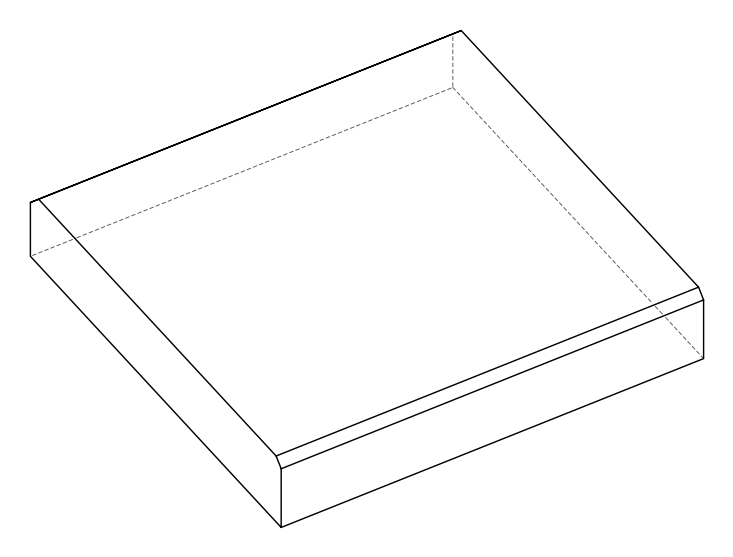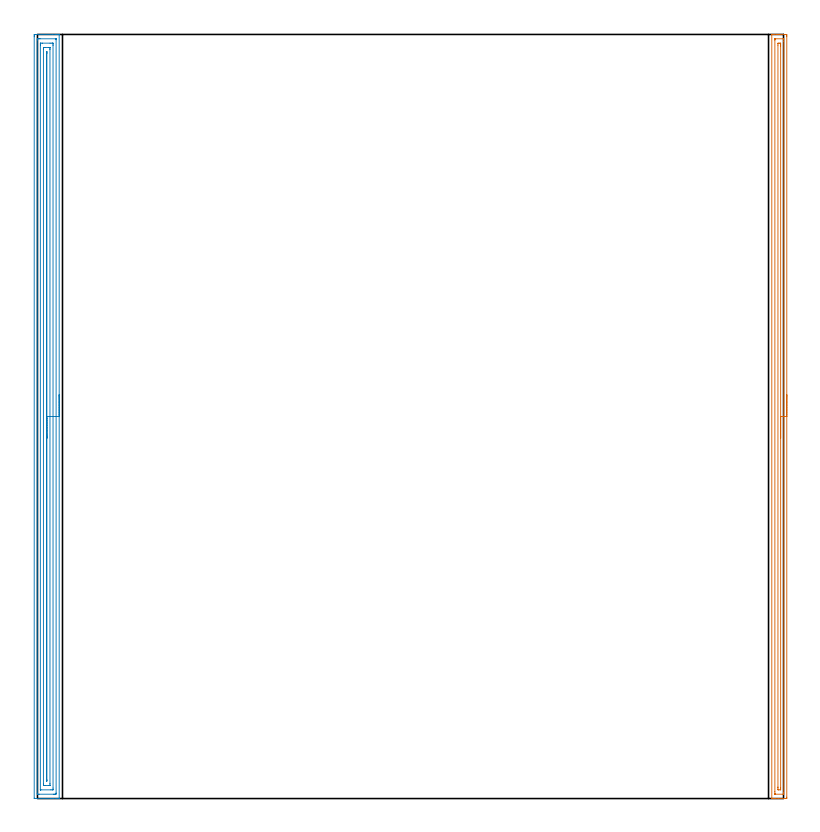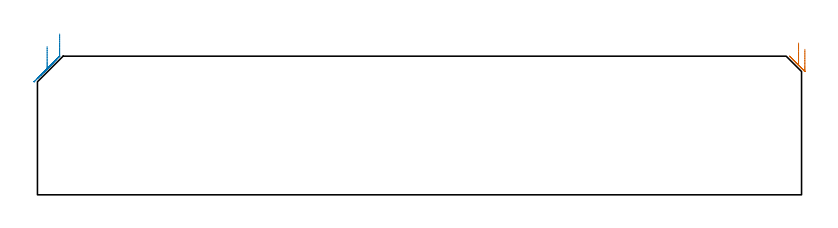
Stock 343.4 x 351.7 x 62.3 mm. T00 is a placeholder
(PLAN: 2 operations, 0 tool changes, 22.9 min)
(1 AREA_MILL | FG_CHAMFER_SURFACE | UGT0205_001 | 8.62 min | 8379 mm3)
(2 AREA_MILL_1 | FG_CHAMFER_SURFACE_1 | UGT0205_001 | 14.23 min | 23257 mm3)
(TOOL UGT0205_001 | Chamfer Mill 20 x 3 x 45 deg. | D20 FL50 Z2)
(OP 1 AREA_MILL)
G17 G21 G94 G90
T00 M6
G54
G17 G0 G90 X344.9 Y185.85 S1061 M3
G43 Z72.3 H0
Z65.4
G94 G1 Y185.812 Z64.528 F250.
Y185.698 Z63.664
Y185.509 Z62.812
Y185.247 Z61.98
Y184.913 Z61.174
Y184.51 Z60.4
Y184.042 Z59.664
Y183.51 Z58.972
Y182.921 Z58.329
Y182.278 Z57.74
Y181.586 Z57.209
Y180.85 Z56.74
Y180.076 Z56.337
Y179.27 Z56.003
Y178.438 Z55.741
Y177.586 Z55.552
Y176.722 Z55.438
Y175.85 Z55.4
Y0.627
X344.897 Y0.24 Z55.401
X344.892 Y0.01 Z55.405
X344.518 Y0. Z55.779
X341.012 Z59.283
X339.612 Z60.684
X339.259 Z61.036
X338.553 Z61.747
X338.308 Z61.992
X338.152 Y0.002 Z62.14
X338.002 Y0.01 Z62.289
X338. Y0.18 Z62.3
Y351.52
X338.003 Y351.69 Z62.289
X338.153 Y351.698 Z62.14
X338.308 Y351.7 Z61.992
X338.552 Z61.747
X339.259 Z61.036
X340.488 Z59.809
X341.012 Z59.283
X341.626 Z58.669
X344.256 Z56.041
X344.518 Y351.697 Z55.779
X344.892 Y351.69 Z55.405
X344.897 Y351.46 Z55.401
X344.9 Y351.073 Z55.4
Y350.683
Y175.85
X343.486 Z56.814
X343.485 Y2.574 Z56.815
X343.484 Y2.415 Z56.816
X343.48 Y2.048 Z56.82
X343.479 Y2.011 Z56.821
X343.416 Y2.007 Z56.884
X343.307 Y2.003 Z56.993
X343.171 Y2. Z57.129
X339.665 Y2.001 Z60.635
X339.481 Y2.005 Z60.819
X339.447 Y2.009 Z60.853
X339.421 Y2.015 Z60.879
X339.42 Y2.057 Z60.88
X339.416 Y2.255 Z60.884
X339.415 Y2.415 Z60.885
X339.414 Y3.15 Z60.886
X339.415 Y349.126 Z60.885
X339.416 Y349.285 Z60.884
X339.42 Y349.652 Z60.88
X339.421 Y349.689 Z60.879
X339.484 Y349.693 Z60.816
X339.593 Y349.697 Z60.707
X339.729 Y349.7 Z60.571
X343.235 Y349.699 Z57.065
X343.419 Y349.695 Z56.881
X343.453 Y349.691 Z56.847
X343.479 Y349.685 Z56.821
X343.48 Y349.643 Z56.82
X343.484 Y349.445 Z56.816
X343.485 Y349.285 Z56.815
X343.486 Y348.55 Z56.814
Y175.85
X342.072 Z58.228
X342.071 Y4.911 Z58.229
X342.066 Y4.203 Z58.234
X342.064 Y4.023 Z58.236
X341.888 Y4.01 Z58.412
X341.206 Y4.005 Z59.094
X341.012 Y4.01 Z59.288
X340.835 Y4.025 Z59.465
X340.832 Y4.203 Z59.468
X340.83 Y4.388 Z59.47
X340.829 Y5.097 Z59.471
X340.828 Y5.284 Z59.472
X340.829 Y346.789 Z59.471
X340.834 Y347.497 Z59.466
X340.835 Y347.677 Z59.465
X341.012 Y347.69 Z59.288
X341.694 Y347.695 Z58.606
X341.888 Y347.69 Z58.412
X342.065 Y347.675 Z58.235
X342.068 Y347.497 Z58.232
X342.07 Y347.311 Z58.23
X342.071 Y346.603 Z58.229
Y346.416
X342.072 Y175.85 Z58.228
Y174.978 Z58.267
Y174.114 Z58.38
Y173.262 Z58.569
Y172.43 Z58.832
Y171.624 Z59.165
Y170.85 Z59.568
Y170.114 Z60.037
Y169.422 Z60.568
Y168.779 Z61.157
Y168.19 Z61.801
Y167.658 Z62.493
Y167.19 Z63.228
Y166.787 Z64.002
Y166.453 Z64.808
Y166.191 Z65.64
Y166.002 Z66.492
Y165.888 Z67.357
Y165.85 Z68.228
G0 Z72.3
M5
M2
(OP 2 AREA_MILL_1)
G17 G21 G94 G90
T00 M6
G54
G17 G0 G90 X9.997 Y185.851 S1061 M3
G43 Z72.3 H0
Z72.297
G94 G1 Y185.813 Z71.425 F250.
Y185.699 Z70.56
Y185.51 Z69.708
Y185.248 Z68.876
Y184.914 Z68.07
Y184.511 Z67.297
Y184.042 Z66.561
Y183.511 Z65.869
Y182.922 Z65.226
Y182.279 Z64.636
Y181.587 Z64.105
Y180.851 Z63.636
Y180.077 Z63.234
Y179.271 Z62.9
Y178.439 Z62.637
Y177.587 Z62.449
Y176.722 Z62.335
Y175.851 Z62.297
X10. Y0.18 Z62.3
X9.997 Y0.008 Z62.288
X9.993 Y0.007 Z62.284
X9.631 Y0. Z61.93
X9.37 Z61.67
X8.66 Z60.955
X7.423 Z59.719
X6.896 Z59.19
X6.277 Z58.573
X-1.306 Y0.001 Z50.992
X-1.492 Y0.01 Z50.806
X-1.499 Y0.197 Z50.799
X-1.5 Y350.644 Z50.8
X-1.499 Y351.073 Z50.801
X-1.495 Y351.533 Z50.803
X-1.492 Y351.69 Z50.806
X-1.042 Y351.7 Z51.256
X6.896 Z59.19
X8.305 Z60.601
X8.66 Z60.955
X9.37 Z61.67
X9.631 Z61.93
X9.983 Z62.274
X9.996 Y351.624 Z62.29
Y351.618 Z62.291
X9.994 Y351.523 Z62.294
X9.997 Y175.851 Z62.297
X8.583 Z60.883
X8.585 Y2.491 Z60.885
X8.584 Y2.415 Z60.884
X8.579 Y2.015 Z60.879
X8.183 Y2.004 Z60.483
X7.778 Y2.002 Z60.078
X7.305 Y2. Z59.605
X0.722 Y2.001 Z53.022
X0.246 Y2.003 Z52.546
X0.019 Y2.01 Z52.319
X-0.079 Y2.038 Z52.221
X-0.085 Y2.339 Z52.215
Y2.415
Y349.209
Y349.285
X-0.079 Y349.685 Z52.221
X0.317 Y349.696 Z52.617
X0.722 Y349.699 Z53.022
X1.195 Y349.7 Z53.495
X8.478 Y349.699 Z60.778
X8.511 Y349.698 Z60.811
X8.546 Y349.694 Z60.846
X8.569 Y349.691 Z60.869
X8.572 Y349.665 Z60.872
X8.578 Y349.367 Z60.878
X8.579 Y349.285 Z60.879
X8.583 Y175.851 Z60.883
X7.168 Z59.468
X7.171 Y4.818 Z59.471
X7.166 Y4.203 Z59.466
X7.164 Y4.065 Z59.464
X7.157 Y4.009 Z59.457
X7.092 Y4.004 Z59.392
X6.896 Y4.002 Z59.196
X6.214 Y4. Z58.514
X1.604 Z53.904
X1.404 Y4.002 Z53.704
X1.347 Y4.006 Z53.647
X1.335 Y4.01 Z53.635
X1.333 Y4.014 Z53.633
X1.33 Y4.035 Z53.63
X1.329 Y4.11 Z53.629
Y4.203
Y346.882
X1.333 Y347.497 Z53.633
X1.335 Y347.635 Z53.635
X1.343 Y347.691 Z53.643
X1.408 Y347.696 Z53.708
X1.604 Y347.698 Z53.904
X2.286 Y347.7 Z54.586
X5.814 Z58.114
X6.696 Z58.996
X6.896 Y347.697 Z59.196
X7.096 Y347.693 Z59.396
X7.149 Y347.69 Z59.449
X7.158 Y347.658 Z59.458
X7.161 Y347.588 Z59.461
X7.163 Y347.497 Z59.463
X7.165 Y347.224 Z59.465
Y346.603
X7.168 Y175.851 Z59.468
X5.754 Z58.054
X5.757 Y6.885 Z58.057
X5.755 Y6.253 Z58.055
X5.751 Y6.041 Z58.051
X5.75 Y6.012 Z58.05
X5.731 Y6.009 Z58.031
X5.677 Y6.004 Z57.977
X5.568 Y6.002 Z57.868
X5.132 Y6. Z57.432
X3.368 Z55.668
X2.931 Y6.001 Z55.231
X2.823 Y6.003 Z55.123
X2.77 Y6.007 Z55.07
X2.75 Y6.01 Z55.05
X2.748 Y6.026 Z55.048
X2.746 Y6.137 Z55.046
X2.743 Y6.625 Z55.043
Y6.885
Y344.815
X2.745 Y345.447 Z55.045
X2.748 Y345.659 Z55.048
X2.75 Y345.688 Z55.05
X2.769 Y345.691 Z55.069
X2.822 Y345.696 Z55.122
X2.932 Y345.698 Z55.232
X3.368 Y345.7 Z55.668
X5.132 Z57.432
X5.569 Y345.698 Z57.869
X5.676 Y345.695 Z57.976
X5.729 Y345.69 Z58.029
X5.745 Y345.686 Z58.045
X5.746 Y345.669 Z58.046
X5.748 Y345.562 Z58.048
X5.751 Y345.082 Z58.051
Y344.815
X5.754 Y175.851 Z58.054
X4.34 Z56.64
X4.343 Y8.579 Z56.643
X4.342 Y8.485 Z56.642
X4.337 Y8.296 Z56.637
X4.326 Y8.01 Z56.626
X4.25 Z56.55
X4.164 Y8.021 Z56.464
X4.159 Y8.39 Z56.459
X4.157 Y8.579 Z56.457
Y343.121
X4.158 Y343.216 Z56.458
X4.163 Y343.404 Z56.463
X4.174 Y343.69 Z56.474
X4.25 Y343.697 Z56.55
X4.294 Y343.698 Z56.594
X4.318 Y343.695 Z56.618
X4.325 Y343.692 Z56.625
X4.33 Y343.642 Z56.63
X4.336 Y343.291 Z56.636
X4.337 Y343.115 Z56.637
Y343.027
X4.34 Y175.851 Z56.64
Y174.979 Z56.678
Y174.114 Z56.792
Y173.262 Z56.981
Y172.43 Z57.243
Y171.624 Z57.577
Y170.851 Z57.98
Y170.115 Z58.448
Y169.423 Z58.98
Y168.78 Z59.569
Y168.19 Z60.212
Y167.659 Z60.904
Y167.19 Z61.64
Y166.788 Z62.414
Y166.454 Z63.22
Y166.191 Z64.052
Y166.003 Z64.904
Y165.889 Z65.768
Y165.851 Z66.64
G0 Z72.3
M5
M2
